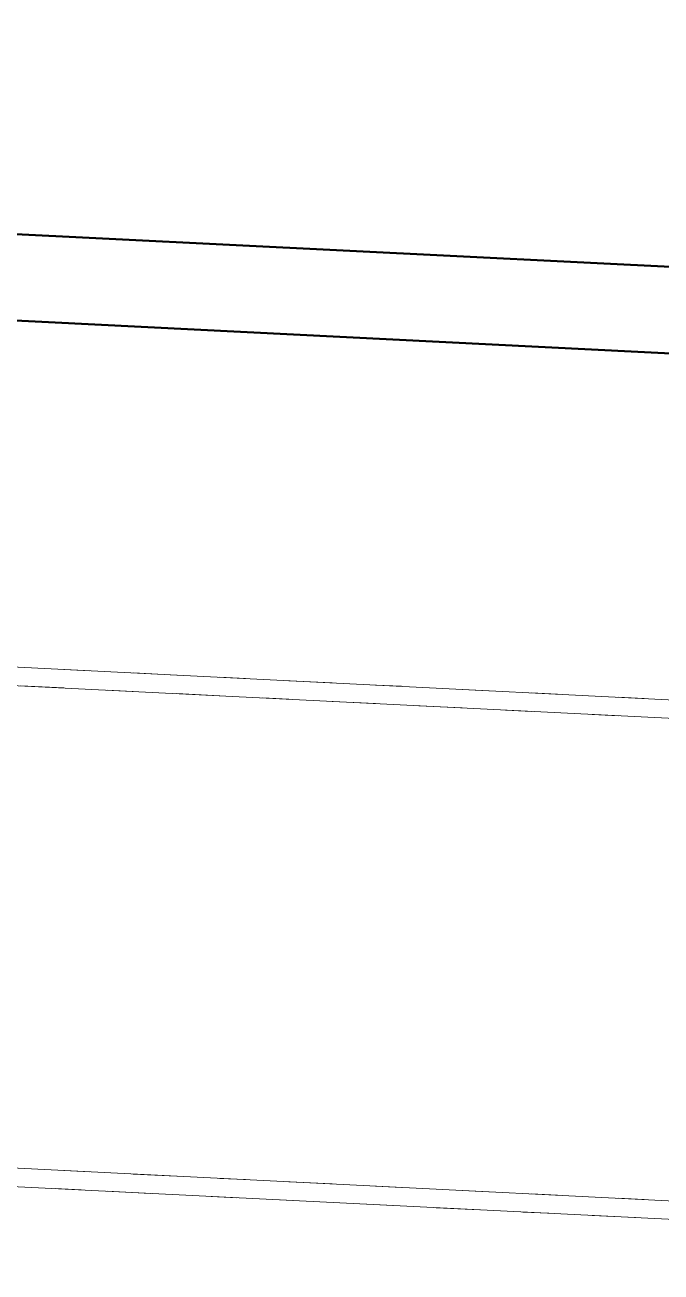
# Model space of a CAD drawing. Header units: metres. Extents: x 10 to 831, y 10 to 584.
# Drawn here: x 400.98 to 419.33, y 437 to 473 of the extents above; entities that cross this region are included whole.
import ezdxf

# ---------------------------------------------------------------- set-up
doc = ezdxf.new("R2010")
doc.units = ezdxf.units.M
doc.layers.add('CUT', color=7, linetype='Continuous', lineweight=50)
doc.layers.add('VIS', color=8, linetype='Continuous', lineweight=13)

msp = doc.modelspace()

# ---------------------------------------------------------------- linework, layer by layer
at = {"layer": 'CUT'}
for p, q in [((315, 471.252), (450, 464.503)), ((450, 462.003), (315, 468.752))]:
    msp.add_line(p, q, dxfattribs=at)
at = {"layer": 'VIS'}
for p, q in [((30, 473.002), (450, 452.002)), ((450, 451.467), (30, 472.467)), ((315, 471.252), (450, 464.503)), ((450, 462.003), (315, 468.752)), ((397.314, 467.137), (404.064, 466.799)), ((399.432, 467.031), (402.178, 466.894)), ((401.787, 466.913), (399.58, 467.024)), ((400.215, 466.992), (401.44, 466.93)), ((400.248, 466.99), (400.999, 466.952)), ((400.396, 466.982), (402.616, 466.872)), ((400.714, 466.967), (401.96, 466.904)), ((400.79, 466.963), (401.039, 466.951)), ((400.835, 466.961), (401.086, 466.948)), ((401.535, 466.926), (400.837, 466.961)), ((400.896, 466.957), (401.145, 466.945)), ((400.924, 466.957), (401.114, 466.947)), ((401.182, 466.943), (400.99, 466.953)), ((401.252, 466.94), (401.008, 466.952)), ((401.3, 466.938), (401.05, 466.95)), ((401.34, 466.935), (401.093, 466.948)), ((401.129, 466.946), (401.877, 466.909)), ((401.142, 466.946), (402.382, 466.884)), ((401.157, 466.945), (401.353, 466.935)), ((401.177, 466.943), (401.381, 466.934)), ((401.185, 466.943), (402.093, 466.898)), ((401.451, 466.93), (401.201, 466.942)), ((401.225, 466.941), (402.456, 466.88)), ((401.51, 466.927), (401.26, 466.94)), ((401.53, 466.926), (401.281, 466.938)), ((401.308, 466.937), (401.55, 466.925)), ((401.399, 466.933), (401.578, 466.923)), ((401.407, 466.932), (401.658, 466.92)), ((401.413, 466.932), (402.062, 466.899)), ((401.445, 466.93), (402.194, 466.893)), ((401.487, 466.928), (401.667, 466.919)), ((402.172, 466.894), (401.499, 466.928)), ((401.501, 466.928), (401.687, 466.918)), ((402.624, 466.872), (401.549, 466.925)), ((401.888, 466.908), (401.638, 466.92)), ((401.876, 466.909), (401.641, 466.92)), ((401.895, 466.908), (401.649, 466.92)), ((402.371, 466.884), (401.656, 466.92)), ((401.69, 466.918), (401.937, 466.906)), ((401.721, 466.917), (402.468, 466.879)), ((402.034, 466.901), (401.787, 466.913)), ((401.789, 466.913), (402.039, 466.9)), ((401.835, 466.911), (402.085, 466.898)), ((401.885, 466.908), (402.635, 466.871)), ((401.886, 466.908), (402.129, 466.896)), ((401.894, 466.908), (402.144, 466.895)), ((401.942, 466.906), (402.19, 466.893)), ((401.952, 466.905), (402.178, 466.894)), ((401.977, 466.904), (402.641, 466.87)), ((401.984, 466.904), (402.606, 466.872)), ((401.992, 466.903), (402.196, 466.893)), ((402.257, 466.889), (402.036, 466.9)), ((402.039, 466.9), (403.211, 466.842)), ((402.044, 466.9), (402.284, 466.889)), ((402.063, 466.899), (402.252, 466.89)), ((402.082, 466.899), (402.329, 466.886)), ((402.37, 466.884), (402.125, 466.896)), ((402.4, 466.882), (402.152, 466.895)), ((402.451, 466.88), (402.2, 466.893)), ((402.219, 466.892), (402.467, 466.879)), ((402.441, 466.88), (402.221, 466.892)), ((402.234, 466.891), (404.132, 466.796)), ((402.247, 466.89), (402.433, 466.881)), ((402.275, 466.889), (402.517, 466.876)), ((407.534, 466.626), (402.282, 466.889)), ((402.328, 466.886), (402.523, 466.876)), ((402.339, 466.885), (402.589, 466.873)), ((402.646, 466.87), (402.404, 466.882)), ((405.379, 466.733), (402.414, 466.882)), ((402.712, 466.867), (402.469, 466.879)), ((402.47, 466.879), (402.649, 466.87)), ((402.532, 466.876), (407.284, 466.639)), ((402.796, 466.863), (402.547, 466.875)), ((402.825, 466.861), (402.578, 466.873)), ((402.874, 466.859), (402.625, 466.872)), ((402.625, 466.872), (402.874, 466.859)), ((402.882, 466.859), (402.635, 466.87)), ((406.707, 466.667), (402.639, 466.87)), ((402.662, 466.87), (402.886, 466.858)), ((402.678, 466.868), (402.925, 466.856)), ((402.911, 466.857), (402.714, 466.867)), ((403.009, 466.852), (402.759, 466.865)), ((403.022, 466.851), (402.775, 466.864)), ((403.029, 466.851), (402.779, 466.864)), ((402.8, 466.863), (403.045, 466.85)), ((402.853, 466.86), (403.101, 466.847)), ((402.853, 466.86), (413.812, 466.312)), ((402.86, 466.859), (403.087, 466.848)), ((402.906, 466.857), (403.655, 466.819)), ((403.16, 466.845), (402.911, 466.857)), ((403.137, 466.846), (402.917, 466.856)), ((402.944, 466.856), (403.193, 466.843)), ((403.697, 466.817), (402.948, 466.855)), ((402.992, 466.853), (403.178, 466.844)), ((403.001, 466.852), (403.909, 466.807)), ((403.028, 466.851), (404.275, 466.789)), ((403.285, 466.839), (403.036, 466.851)), ((403.282, 466.839), (403.048, 466.85)), ((403.35, 466.835), (403.105, 466.847)), ((405.397, 466.732), (403.158, 466.845)), ((403.202, 466.842), (403.391, 466.833)), ((403.216, 466.841), (403.963, 466.805)), ((403.216, 466.841), (403.42, 466.832)), ((403.472, 466.829), (403.223, 466.841)), ((405.487, 466.728), (403.239, 466.841)), ((403.242, 466.841), (403.483, 466.828)), ((403.969, 466.804), (403.295, 466.838)), ((405.546, 466.725), (403.299, 466.837)), ((403.333, 466.836), (403.582, 466.824)), ((403.335, 466.836), (403.585, 466.824)), ((403.339, 466.836), (403.589, 466.823)), ((403.341, 466.836), (403.584, 466.824)), ((404.162, 466.794), (403.423, 466.832)), ((403.472, 466.829), (403.723, 466.817)), ((403.485, 466.828), (403.725, 466.816)), ((403.498, 466.827), (403.693, 466.818)), ((403.695, 466.817), (403.499, 466.827)), ((403.542, 466.825), (403.721, 466.817)), ((403.793, 466.813), (403.544, 466.825)), ((404.278, 466.788), (403.563, 466.825)), ((403.815, 466.812), (403.568, 466.824)), ((403.577, 466.824), (404.659, 466.769)), ((403.868, 466.809), (403.622, 466.822)), ((403.624, 466.822), (404.368, 466.784)), ((403.666, 466.819), (404.408, 466.782)), ((403.946, 466.805), (403.696, 466.817)), ((403.704, 466.817), (404.95, 466.755)), ((403.713, 466.817), (403.962, 466.805)), ((403.738, 466.816), (403.924, 466.807)), ((403.745, 466.815), (404.409, 466.782)), ((404.009, 466.802), (403.758, 466.815)), ((403.769, 466.814), (403.996, 466.803)), ((404.459, 466.779), (403.798, 466.812)), ((403.801, 466.812), (405.41, 466.732)), ((404.103, 466.798), (403.86, 466.81)), ((403.884, 466.808), (404.134, 466.796)), ((404.173, 466.794), (403.93, 466.806)), ((403.931, 466.806), (404.18, 466.793)), ((404.031, 466.801), (404.235, 466.791)), ((404.282, 466.788), (404.033, 466.801)), ((404.06, 466.799), (404.307, 466.787)), ((404.329, 466.786), (404.085, 466.798)), ((404.795, 466.763), (404.096, 466.798)), ((404.12, 466.797), (404.37, 466.784)), ((404.774, 466.764), (404.129, 466.796)), ((404.389, 466.783), (404.139, 466.796)), ((404.376, 466.784), (404.175, 466.793)), ((404.177, 466.793), (405.898, 466.707)), ((404.209, 466.792), (404.45, 466.78)), ((404.506, 466.777), (404.258, 466.789)), ((404.268, 466.789), (404.513, 466.777)), ((404.481, 466.779), (404.284, 466.788)), ((404.29, 466.788), (404.54, 466.776)), ((404.335, 466.786), (404.585, 466.774)), ((404.339, 466.785), (404.589, 466.773)), ((404.34, 466.785), (404.529, 466.776)), ((404.392, 466.783), (404.642, 466.771)), ((404.658, 466.769), (404.408, 466.782)), ((404.442, 466.78), (404.692, 466.768)), ((404.69, 466.768), (404.455, 466.779)), ((404.474, 466.779), (404.683, 466.769)), ((404.483, 466.779), (404.669, 466.769)), ((404.745, 466.765), (404.537, 466.776)), ((404.791, 466.763), (404.541, 466.776)), ((404.805, 466.762), (404.558, 466.774)), ((404.613, 466.772), (404.791, 466.763)), ((404.71, 466.767), (404.959, 466.755)), ((404.728, 466.766), (404.908, 466.757)), ((405.938, 466.706), (404.755, 466.764)), ((404.795, 466.763), (405.046, 466.75)), ((404.797, 466.763), (405.524, 466.726)), ((405.057, 466.75), (404.808, 466.762)), ((404.813, 466.762), (405.063, 466.75)), ((404.818, 466.762), (405.726, 466.716)), ((404.832, 466.761), (405.082, 466.749)), ((404.835, 466.76), (406.562, 466.675)), ((404.846, 466.76), (405.459, 466.73)), ((404.851, 466.76), (406.022, 466.702)), ((404.905, 466.757), (405.154, 466.745)), ((404.926, 466.756), (405.166, 466.744)), ((404.959, 466.755), (406.197, 466.692)), ((405.279, 466.738), (405.03, 466.751)), ((405.059, 466.75), (405.254, 466.74)), ((405.265, 466.739), (405.07, 466.749)), ((405.315, 466.737), (405.091, 466.748)), ((405.342, 466.736), (405.093, 466.748)), ((405.339, 466.736), (405.119, 466.746)), ((405.375, 466.734), (405.125, 466.746)), ((405.132, 466.746), (405.359, 466.735)), ((405.149, 466.745), (405.396, 466.732)), ((405.175, 466.744), (405.417, 466.731)), ((405.207, 466.742), (405.457, 466.73)), ((405.229, 466.741), (405.415, 466.731)), ((405.247, 466.74), (405.492, 466.728)), ((405.494, 466.728), (405.248, 466.74)), ((405.507, 466.727), (405.257, 466.74)), ((405.29, 466.738), (405.54, 466.726)), ((405.56, 466.724), (405.317, 466.737)), ((405.331, 466.736), (405.579, 466.723)), ((405.339, 466.736), (405.588, 466.723)), ((405.383, 466.733), (405.633, 466.721)), ((405.635, 466.721), (405.391, 466.733)), ((405.392, 466.733), (405.642, 466.721)), ((405.656, 466.72), (405.406, 466.732)), ((405.423, 466.731), (405.672, 466.719)), ((405.425, 466.731), (408.172, 466.594)), ((405.44, 466.731), (406.189, 466.693)), ((406.688, 466.668), (405.462, 466.73)), ((405.478, 466.729), (405.668, 466.719)), ((405.514, 466.727), (406.177, 466.693)), ((405.796, 466.712), (405.548, 466.725)), ((405.609, 466.722), (406.85, 466.66)), ((405.616, 466.721), (405.866, 466.709)), ((405.889, 466.708), (405.639, 466.721)), ((405.651, 466.72), (405.9, 466.707)), ((405.684, 466.719), (405.863, 466.71)), ((405.949, 466.705), (405.73, 466.716)), ((405.74, 466.716), (406.822, 466.662)), ((405.813, 466.712), (407.063, 466.649)), ((405.834, 466.711), (406.085, 466.698)), ((406.05, 466.7), (405.855, 466.71)), ((406.097, 466.697), (405.863, 466.71)), ((406.096, 466.697), (405.865, 466.709)), ((406.185, 466.693), (405.947, 466.705)), ((405.975, 466.704), (406.161, 466.695)), ((406.661, 466.669), (406, 466.702)), ((406.03, 466.701), (407.507, 466.627)), ((406.286, 466.688), (406.037, 466.701)), ((406.038, 466.701), (406.286, 466.688)), ((406.041, 466.701), (406.268, 466.689)), ((406.07, 466.699), (406.274, 466.689)), ((406.334, 466.686), (406.087, 466.698)), ((406.137, 466.696), (406.384, 466.683)), ((406.142, 466.696), (406.867, 466.659)), ((406.205, 466.692), (406.953, 466.655)), ((406.229, 466.691), (406.424, 466.682)), ((406.251, 466.69), (406.501, 466.678)), ((406.509, 466.677), (406.259, 466.69)), ((407.355, 466.635), (406.279, 466.688)), ((406.338, 466.685), (406.588, 466.673)), ((407.095, 466.648), (406.365, 466.684)), ((406.367, 466.684), (406.607, 466.672)), ((406.623, 466.671), (406.376, 466.683)), ((406.391, 466.683), (406.641, 466.67)), ((406.404, 466.683), (406.653, 466.67)), ((407.111, 466.647), (406.438, 466.68)), ((406.69, 466.668), (406.441, 466.68)), ((406.779, 466.663), (406.534, 466.676)), ((406.786, 466.663), (406.538, 466.676)), ((406.55, 466.675), (407.173, 466.644)), ((406.616, 466.671), (406.806, 466.662)), ((406.635, 466.671), (407.542, 466.625)), ((406.889, 466.658), (406.639, 466.67)), ((406.836, 466.661), (406.639, 466.67)), ((406.716, 466.667), (406.96, 466.654)), ((406.72, 466.667), (406.906, 466.657)), ((406.97, 466.654), (406.721, 466.667)), ((406.737, 466.666), (406.979, 466.654)), ((407.006, 466.652), (406.756, 466.664)), ((406.756, 466.664), (406.934, 466.656)), ((407.016, 466.651), (406.773, 466.664)), ((406.834, 466.661), (407.084, 466.649)), ((406.882, 466.659), (407.132, 466.646)), ((406.885, 466.658), (407.498, 466.628)), ((407.153, 466.645), (406.904, 466.658)), ((406.914, 466.657), (407.163, 466.644)), ((406.939, 466.656), (407.688, 466.618)), ((407.235, 466.641), (407.027, 466.651)), ((407.284, 466.639), (407.034, 466.651)), ((407.264, 466.639), (407.045, 466.65)), ((407.32, 466.636), (407.073, 466.649)), ((407.113, 466.647), (407.361, 466.635)), ((407.125, 466.646), (407.373, 466.634)), ((407.129, 466.646), (408.358, 466.584)), ((407.191, 466.643), (408.437, 466.581)), ((407.195, 466.643), (408.366, 466.584)), ((407.504, 466.628), (407.269, 466.639)), ((407.282, 466.639), (407.945, 466.605)), ((407.482, 466.629), (407.288, 466.638)), ((407.542, 466.625), (407.322, 466.636)), ((407.338, 466.635), (407.588, 466.623)), ((408.053, 466.6), (407.355, 466.635)), ((407.39, 466.633), (407.64, 466.62)), ((407.399, 466.632), (407.594, 466.623)), ((407.404, 466.632), (407.631, 466.621)), ((408.014, 466.602), (407.425, 466.631)), ((407.465, 466.629), (407.652, 466.62)), ((407.758, 466.615), (407.514, 466.627)), ((407.522, 466.627), (408.264, 466.589)), ((407.773, 466.614), (407.524, 466.627)), ((407.776, 466.614), (407.528, 466.626)), ((407.592, 466.623), (407.834, 466.611)), ((407.862, 466.61), (407.614, 466.622)), ((407.875, 466.608), (407.625, 466.621)), ((407.7, 466.618), (407.949, 466.605)), ((407.966, 466.604), (407.719, 466.616)), ((408.005, 466.602), (407.755, 466.615)), ((407.755, 466.615), (407.945, 466.606)), ((407.982, 466.603), (407.781, 466.614)), ((407.791, 466.613), (408.04, 466.601)), ((407.796, 466.613), (408.046, 466.6)), ((407.808, 466.612), (408.048, 466.6)), ((407.814, 466.612), (408.063, 466.6)), ((408.07, 466.599), (407.826, 466.611)), ((407.826, 466.611), (408.005, 466.602)), ((408.57, 466.574), (407.854, 466.61)), ((408.151, 466.595), (407.902, 466.608)), ((407.904, 466.608), (408.986, 466.553)), ((408.017, 466.601), (409.265, 466.539)), ((410.281, 466.488), (408.042, 466.601)), ((408.307, 466.587), (408.06, 466.6)), ((408.091, 466.598), (408.836, 466.561)), ((408.109, 466.597), (408.313, 466.587)), ((408.113, 466.597), (408.854, 466.56)), ((408.192, 466.593), (408.434, 466.581)), ((408.423, 466.582), (408.202, 466.592)), ((408.211, 466.592), (408.397, 466.582)), ((408.473, 466.579), (408.23, 466.591)), ((408.907, 466.557), (408.234, 466.591)), ((408.479, 466.579), (408.272, 466.589)), ((413.536, 466.326), (408.284, 466.588)), ((408.312, 466.587), (408.539, 466.575)), ((408.333, 466.586), (408.584, 466.574)), ((408.337, 466.586), (408.587, 466.573)), ((408.389, 466.583), (408.639, 466.571)), ((408.401, 466.582), (408.651, 466.57)), ((408.406, 466.582), (408.655, 466.57)), ((409.505, 466.527), (408.43, 466.581)), ((408.437, 466.581), (408.687, 466.568)), ((408.451, 466.58), (409.359, 466.534)), ((408.486, 466.578), (408.71, 466.567)), ((408.738, 466.566), (408.493, 466.578)), ((409.262, 466.54), (408.518, 466.577)), ((408.77, 466.564), (408.521, 466.577)), ((408.559, 466.574), (408.801, 466.562)), ((408.798, 466.562), (408.602, 466.572)), ((408.608, 466.572), (408.858, 466.56)), ((408.608, 466.572), (409.272, 466.539)), ((408.911, 466.557), (408.676, 466.568)), ((408.875, 466.559), (408.682, 466.568)), ((409.007, 466.552), (408.757, 466.565)), ((408.791, 466.563), (409.041, 466.55)), ((408.858, 466.56), (410.466, 466.479)), ((408.88, 466.558), (409.13, 466.546)), ((408.894, 466.558), (409.084, 466.548)), ((408.898, 466.558), (409.077, 466.548)), ((408.924, 466.557), (409.536, 466.526)), ((412.184, 466.394), (408.953, 466.555)), ((408.957, 466.554), (409.143, 466.546)), ((409.034, 466.551), (413.786, 466.313)), ((409.041, 466.55), (409.664, 466.519)), ((409.293, 466.538), (409.046, 466.55)), ((409.352, 466.535), (409.103, 466.548)), ((409.389, 466.533), (409.139, 466.546)), ((409.163, 466.544), (409.407, 466.532)), ((409.445, 466.531), (409.194, 466.543)), ((409.194, 466.543), (409.443, 466.531)), ((409.249, 466.54), (409.489, 466.528)), ((409.504, 466.527), (409.255, 466.54)), ((409.276, 466.538), (410.509, 466.477)), ((409.53, 466.526), (409.287, 466.538)), ((409.296, 466.538), (409.546, 466.525)), ((409.576, 466.524), (409.329, 466.536)), ((409.333, 466.536), (409.583, 466.524)), ((409.583, 466.524), (409.387, 466.533)), ((409.649, 466.52), (409.4, 466.533)), ((409.404, 466.533), (410.881, 466.459)), ((409.684, 466.519), (409.434, 466.531)), ((409.436, 466.531), (410.185, 466.493)), ((409.501, 466.527), (410.242, 466.49)), ((409.724, 466.517), (409.516, 466.527)), ((409.745, 466.515), (409.524, 466.527)), ((409.526, 466.526), (409.767, 466.514)), ((409.776, 466.514), (409.527, 466.526)), ((409.595, 466.523), (409.843, 466.51)), ((409.675, 466.519), (409.902, 466.507)), ((409.929, 466.506), (409.687, 466.518)), ((409.702, 466.518), (409.888, 466.508)), ((409.969, 466.504), (409.719, 466.517)), ((411.484, 466.428), (409.735, 466.515)), ((410.477, 466.479), (409.761, 466.514)), ((409.837, 466.51), (410.087, 466.498)), ((409.898, 466.507), (410.147, 466.495)), ((409.9, 466.507), (410.15, 466.495)), ((409.969, 466.504), (410.219, 466.491)), ((409.969, 466.504), (410.147, 466.495)), ((410.252, 466.49), (410.004, 466.502)), ((410.006, 466.502), (411.178, 466.443)), ((410.703, 466.467), (410.03, 466.501)), ((410.279, 466.488), (410.032, 466.501)), ((410.032, 466.501), (410.222, 466.491)), ((410.259, 466.49), (410.064, 466.5)), ((410.067, 466.499), (411.149, 466.445)), ((410.078, 466.499), (410.822, 466.462)), ((410.104, 466.498), (410.353, 466.485)), ((410.376, 466.483), (410.126, 466.496)), ((410.13, 466.496), (410.325, 466.486)), ((410.132, 466.496), (410.374, 466.484)), ((410.148, 466.495), (410.352, 466.485)), ((413.133, 466.346), (410.168, 466.494)), ((410.369, 466.484), (410.172, 466.494)), ((410.438, 466.481), (410.191, 466.493)), ((410.268, 466.489), (411.175, 466.443)), ((410.531, 466.476), (410.282, 466.488)), ((412.08, 466.399), (410.364, 466.485)), ((410.377, 466.483), (411.04, 466.451)), ((410.379, 466.483), (410.63, 466.471)), ((410.625, 466.471), (410.405, 466.482)), ((410.447, 466.48), (410.634, 466.471)), ((410.492, 466.478), (410.735, 466.466)), ((410.774, 466.464), (410.524, 466.476)), ((410.571, 466.474), (411.801, 466.413)), ((410.584, 466.473), (410.831, 466.461)), ((410.584, 466.473), (410.811, 466.462)), ((410.841, 466.461), (410.593, 466.473)), ((411.313, 466.437), (410.614, 466.472)), ((410.63, 466.471), (410.875, 466.459)), ((410.889, 466.458), (410.639, 466.471)), ((410.679, 466.469), (411.925, 466.406)), ((410.689, 466.468), (410.938, 466.456)), ((410.69, 466.468), (410.93, 466.456)), ((410.948, 466.455), (410.698, 466.467)), ((410.991, 466.453), (410.748, 466.465)), ((410.969, 466.454), (410.761, 466.465)), ((410.796, 466.462), (411.046, 466.45)), ((410.833, 466.461), (411.083, 466.448)), ((410.899, 466.457), (411.641, 466.421)), ((410.934, 466.456), (411.183, 466.443)), ((411.188, 466.443), (410.942, 466.456)), ((411.154, 466.445), (410.958, 466.454)), ((410.963, 466.454), (411.575, 466.423)), ((411.242, 466.44), (410.994, 466.453)), ((411.655, 466.419), (411.01, 466.452)), ((411.263, 466.439), (411.014, 466.452)), ((411.256, 466.439), (411.022, 466.452)), ((411.041, 466.451), (411.219, 466.442)), ((411.17, 466.444), (411.36, 466.434)), ((411.174, 466.444), (411.399, 466.433)), ((411.427, 466.431), (411.18, 466.443)), ((411.193, 466.443), (411.379, 466.433)), ((411.527, 466.426), (411.278, 466.439)), ((411.291, 466.438), (411.541, 466.425)), ((411.301, 466.438), (411.496, 466.428)), ((411.587, 466.423), (411.387, 466.433)), ((411.39, 466.433), (411.638, 466.421)), ((411.399, 466.433), (411.648, 466.42)), ((411.418, 466.432), (414.665, 466.269)), ((411.459, 466.43), (411.701, 466.418)), ((411.478, 466.428), (412.22, 466.391)), ((411.493, 466.428), (411.719, 466.417)), ((411.532, 466.426), (411.739, 466.416)), ((411.572, 466.424), (412.314, 466.387)), ((411.587, 466.423), (411.829, 466.411)), ((411.6, 466.423), (411.849, 466.41)), ((411.609, 466.422), (411.854, 466.41)), ((412.383, 466.384), (411.668, 466.419)), ((411.684, 466.418), (411.934, 466.406)), ((411.946, 466.405), (411.726, 466.416)), ((411.939, 466.405), (411.742, 466.416)), ((412.002, 466.403), (411.753, 466.415)), ((412.5, 466.378), (411.826, 466.411)), ((411.831, 466.411), (412.08, 466.399)), ((411.833, 466.411), (412.083, 466.399)), ((411.836, 466.411), (412.087, 466.398)), ((411.878, 466.409), (412.129, 466.396)), ((412.144, 466.395), (411.895, 466.408)), ((412.167, 466.394), (411.923, 466.406)), ((411.938, 466.405), (412.125, 466.397)), ((412.232, 466.391), (411.984, 466.404)), ((412.214, 466.392), (412.007, 466.402)), ((412.261, 466.389), (412.012, 466.402)), ((412.27, 466.389), (412.021, 466.401)), ((412.331, 466.386), (412.083, 466.399)), ((412.084, 466.399), (412.992, 466.353)), ((412.111, 466.397), (412.29, 466.388)), ((412.131, 466.396), (412.851, 466.36)), ((412.145, 466.395), (412.809, 466.362)), ((412.184, 466.394), (412.433, 466.381)), ((412.187, 466.393), (412.391, 466.383)), ((412.389, 466.383), (412.188, 466.393)), ((412.452, 466.38), (412.209, 466.392)), ((412.23, 466.391), (413.312, 466.337)), ((412.505, 466.378), (412.254, 466.39)), ((412.254, 466.39), (412.504, 466.378)), ((412.528, 466.376), (412.282, 466.389)), ((412.291, 466.388), (412.541, 466.375)), ((412.296, 466.387), (412.546, 466.375)), ((412.309, 466.387), (412.498, 466.378)), ((412.426, 466.381), (412.668, 466.369)), ((412.663, 466.37), (412.429, 466.381)), ((412.432, 466.381), (412.682, 466.369)), ((412.464, 466.38), (413.689, 466.318)), ((412.471, 466.379), (412.666, 466.369)), ((412.745, 466.365), (412.498, 466.378)), ((413.116, 466.346), (412.527, 466.376)), ((412.559, 466.375), (413.304, 466.337)), ((412.827, 466.361), (412.608, 466.372)), ((412.877, 466.358), (412.626, 466.371)), ((412.629, 466.371), (412.878, 466.358)), ((412.91, 466.357), (412.663, 466.37)), ((412.684, 466.369), (412.87, 466.359)), ((412.947, 466.355), (412.697, 466.368)), ((412.968, 466.354), (412.718, 466.366)), ((412.966, 466.354), (412.746, 466.365)), ((412.779, 466.364), (414.255, 466.29)), ((413.029, 466.351), (412.793, 466.363)), ((412.818, 466.361), (413.99, 466.303)), ((412.837, 466.361), (413.086, 466.348)), ((412.856, 466.36), (413.082, 466.349)), ((412.886, 466.358), (413.136, 466.346)), ((412.898, 466.357), (413.147, 466.345)), ((413.147, 466.345), (412.902, 466.357)), ((413.177, 466.344), (412.927, 466.356)), ((412.968, 466.354), (413.218, 466.341)), ((413.222, 466.341), (412.974, 466.354)), ((413.002, 466.352), (413.614, 466.322)), ((413.008, 466.352), (414.255, 466.29)), ((413.267, 466.339), (413.018, 466.351)), ((413.042, 466.351), (413.769, 466.314)), ((413.054, 466.35), (413.302, 466.337)), ((413.068, 466.349), (413.637, 466.321)), ((413.077, 466.349), (413.322, 466.337)), ((413.096, 466.347), (413.345, 466.336)), ((413.39, 466.333), (413.14, 466.346)), ((414.236, 466.29), (413.161, 466.344)), ((413.183, 466.344), (413.361, 466.335)), ((413.222, 466.341), (414.949, 466.255)), ((413.501, 466.327), (413.251, 466.34)), ((413.459, 466.33), (413.251, 466.34)), ((413.291, 466.338), (413.541, 466.326)), ((413.33, 466.336), (413.58, 466.324)), ((413.332, 466.336), (413.582, 466.324)), ((415.165, 466.245), (413.333, 466.336)), ((413.379, 466.334), (413.628, 466.321)), ((413.393, 466.333), (413.635, 466.321)), ((413.43, 466.331), (413.616, 466.322)), ((413.431, 466.331), (414.18, 466.293)), ((413.454, 466.33), (415.063, 466.25)), ((413.457, 466.33), (413.704, 466.317)), ((413.731, 466.316), (413.485, 466.329)), ((413.523, 466.327), (414.752, 466.265)), ((413.764, 466.315), (413.569, 466.324)), ((413.821, 466.312), (413.572, 466.324)), ((413.572, 466.324), (414.292, 466.288)), ((413.814, 466.312), (413.572, 466.324)), ((414.29, 466.288), (413.576, 466.324)), ((413.607, 466.322), (414.23, 466.291)), ((413.846, 466.31), (413.622, 466.322)), ((413.899, 466.308), (413.652, 466.32)), ((413.669, 466.319), (414.914, 466.257)), ((413.913, 466.307), (413.67, 466.319)), ((413.678, 466.318), (413.928, 466.306)), ((413.947, 466.305), (413.697, 466.317)), ((413.901, 466.308), (413.705, 466.317)), ((413.731, 466.316), (413.911, 466.307)), ((413.975, 466.304), (413.738, 466.316)), ((413.764, 466.315), (413.991, 466.303)), ((413.796, 466.312), (414.046, 466.3)), ((413.836, 466.31), (414.086, 466.298)), ((414.071, 466.299), (413.837, 466.31)), ((414.572, 466.274), (413.874, 466.309)), ((413.877, 466.308), (414.127, 466.296)), ((413.886, 466.308), (414.135, 466.296)), ((413.9, 466.308), (414.808, 466.262)), ((413.913, 466.307), (414.577, 466.274)), ((414.149, 466.295), (413.928, 466.306)), ((414.212, 466.292), (413.964, 466.304)), ((414.032, 466.301), (414.227, 466.291)), ((414.043, 466.3), (414.29, 466.288)), ((414.281, 466.288), (414.062, 466.299)), ((414.093, 466.298), (414.342, 466.285)), ((414.226, 466.291), (414.43, 466.281)), ((414.5, 466.277), (414.251, 466.29)), ((414.254, 466.29), (414.433, 466.281)), ((414.332, 466.286), (415.082, 466.249)), ((414.36, 466.284), (414.601, 466.273)), ((414.64, 466.27), (414.39, 466.283)), ((414.394, 466.283), (415.475, 466.229)), ((414.717, 466.267), (414.471, 466.279)), ((414.686, 466.268), (414.49, 466.278)), ((414.703, 466.268), (414.496, 466.277)), ((414.763, 466.264), (414.513, 466.277)), ((414.543, 466.276), (414.786, 466.263)), ((414.546, 466.275), (415.29, 466.238)), ((414.586, 466.273), (414.775, 466.264)), ((414.653, 466.27), (414.897, 466.257)), ((414.674, 466.269), (414.923, 466.256)), ((414.675, 466.269), (415.422, 466.231)), ((414.942, 466.255), (414.693, 466.268)), ((414.947, 466.255), (414.696, 466.268)), ((414.791, 466.263), (415.041, 466.25)), ((415.03, 466.251), (414.809, 466.262)), ((414.829, 466.261), (415.079, 466.249)), ((414.836, 466.26), (415.085, 466.248)), ((414.871, 466.259), (415.12, 466.246)), ((414.884, 466.259), (415.135, 466.246)), ((414.896, 466.257), (415.146, 466.245)), ((414.929, 466.256), (415.678, 466.219)), ((415.202, 466.242), (414.954, 466.255)), ((415.643, 466.221), (414.969, 466.254)), ((414.982, 466.254), (415.224, 466.242)), ((415.271, 466.239), (415.029, 466.251)), ((415.031, 466.251), (415.772, 466.214)), ((415.041, 466.25), (415.653, 466.22)), ((415.31, 466.237), (415.062, 466.25)), ((415.377, 466.234), (415.127, 466.246)), ((415.127, 466.246), (415.354, 466.235)), ((415.374, 466.234), (415.131, 466.246)), ((415.382, 466.234), (415.135, 466.246)), ((415.162, 466.245), (416.803, 466.163)), ((415.202, 466.242), (415.397, 466.233)), ((415.481, 466.229), (415.235, 466.241)), ((415.478, 466.229), (415.243, 466.24)), ((415.256, 466.24), (415.505, 466.227)), ((415.519, 466.226), (415.268, 466.239)), ((415.472, 466.229), (415.275, 466.238)), ((420.539, 465.976), (415.287, 466.238)), ((415.296, 466.237), (415.547, 466.225)), ((416.386, 466.183), (415.311, 466.237)), ((415.325, 466.236), (415.861, 466.209)), ((415.327, 466.236), (415.568, 466.224)), ((415.345, 466.236), (415.914, 466.207)), ((415.596, 466.222), (415.352, 466.235)), ((415.376, 466.234), (415.626, 466.221)), ((415.435, 466.231), (415.682, 466.219)), ((415.704, 466.217), (415.457, 466.229)), ((416.197, 466.192), (415.482, 466.229)), ((415.493, 466.228), (415.733, 466.216)), ((415.751, 466.215), (415.502, 466.228)), ((415.76, 466.215), (415.511, 466.227)), ((415.524, 466.226), (415.769, 466.214)), ((415.537, 466.226), (420.789, 465.963)), ((415.589, 466.223), (415.838, 466.211)), ((415.63, 466.221), (415.874, 466.209)), ((415.89, 466.208), (415.64, 466.221)), ((415.682, 466.219), (416.345, 466.185)), ((415.911, 466.207), (415.69, 466.218)), ((415.946, 466.205), (415.697, 466.217)), ((416.466, 466.179), (415.716, 466.216)), ((415.717, 466.216), (416.625, 466.171)), ((417.481, 466.129), (415.731, 466.216)), ((415.736, 466.216), (415.984, 466.203)), ((416, 466.202), (415.75, 466.215)), ((416.981, 466.154), (415.756, 466.215)), ((416.006, 466.202), (415.757, 466.215)), ((415.791, 466.213), (416.042, 466.201)), ((415.995, 466.203), (415.794, 466.213)), ((415.832, 466.211), (416.082, 466.198)), ((415.836, 466.211), (416.085, 466.198)), ((415.884, 466.208), (416.133, 466.196)), ((415.966, 466.204), (416.716, 466.167)), ((416.035, 466.201), (416.263, 466.189)), ((416.257, 466.189), (416.06, 466.2)), ((416.099, 466.197), (416.306, 466.187)), ((416.348, 466.185), (416.105, 466.197)), ((416.371, 466.184), (416.124, 466.197)), ((416.153, 466.195), (417.629, 466.121)), ((416.168, 466.194), (416.418, 466.181)), ((416.169, 466.194), (416.917, 466.156)), ((416.5, 466.178), (416.252, 466.19)), ((416.265, 466.189), (416.469, 466.179)), ((416.293, 466.188), (416.535, 466.175)), ((416.576, 466.173), (416.331, 466.186)), ((416.343, 466.186), (417.086, 466.148)), ((416.362, 466.185), (416.612, 466.172)), ((416.373, 466.184), (416.567, 466.174)), ((416.566, 466.174), (416.374, 466.184)), ((416.394, 466.183), (416.644, 466.171)), ((416.397, 466.183), (416.932, 466.156)), ((416.67, 466.169), (416.42, 466.181)), ((416.427, 466.181), (416.677, 466.168)), ((416.437, 466.181), (417.164, 466.144)), ((416.69, 466.168), (416.443, 466.181)), ((416.474, 466.179), (417.704, 466.118)), ((416.706, 466.167), (416.475, 466.179)), ((416.483, 466.178), (417.053, 466.15)), ((416.728, 466.166), (416.485, 466.178)), ((416.749, 466.165), (416.5, 466.178)), ((416.757, 466.164), (416.509, 466.177)), ((416.513, 466.177), (416.76, 466.164)), ((416.531, 466.176), (417.772, 466.114)), ((416.558, 466.174), (417.639, 466.12)), ((416.796, 466.163), (416.596, 466.173)), ((416.608, 466.172), (416.852, 466.16)), ((416.885, 466.158), (416.65, 466.17)), ((416.946, 466.155), (416.696, 466.168)), ((417.002, 466.153), (416.752, 466.165)), ((417.438, 466.13), (416.765, 466.164)), ((416.791, 466.163), (417.041, 466.15)), ((416.796, 466.163), (417.046, 466.15)), ((416.831, 466.161), (417.082, 466.149)), ((416.835, 466.161), (417.085, 466.148)), ((417.042, 466.15), (416.845, 466.16)), ((416.875, 466.159), (417.125, 466.147)), ((416.883, 466.159), (417.133, 466.146)), ((417.135, 466.146), (416.886, 466.158)), ((416.934, 466.156), (417.175, 466.144)), ((416.972, 466.154), (417.152, 466.145)), ((416.993, 466.153), (417.237, 466.141)), ((416.999, 466.153), (417.223, 466.141)), ((417.009, 466.152), (417.671, 466.119)), ((419.975, 466.004), (417.01, 466.152)), ((417.232, 466.141), (417.012, 466.152)), ((417.08, 466.149), (417.692, 466.118)), ((417.084, 466.149), (417.334, 466.136)), ((418.297, 466.087), (417.133, 466.146)), ((417.156, 466.144), (418.402, 466.082)), ((417.499, 466.127), (417.248, 466.14)), ((417.26, 466.139), (417.502, 466.127)), ((417.412, 466.132), (420.659, 465.97)), ((417.413, 466.132), (417.661, 466.12)), ((417.426, 466.131), (418.175, 466.093)), ((417.678, 466.119), (417.43, 466.131)), ((417.467, 466.129), (418.003, 466.102)), ((417.501, 466.127), (417.748, 466.115)), ((417.534, 466.126), (418.442, 466.08)), ((417.809, 466.112), (417.566, 466.124)), ((417.79, 466.113), (417.57, 466.124)), ((417.586, 466.123), (417.83, 466.111)), ((417.854, 466.11), (417.607, 466.122)), ((417.621, 466.121), (418.191, 466.093)), ((417.877, 466.108), (417.627, 466.121)), ((418.219, 466.091), (417.631, 466.121)), ((417.662, 466.12), (419.388, 466.033)), ((417.663, 466.12), (417.912, 466.107)), ((417.664, 466.12), (418.411, 466.082)), ((421.817, 465.911), (417.749, 466.115)), ((420.049, 466), (417.81, 466.112)), ((417.835, 466.111), (418.084, 466.099)), ((417.854, 466.11), (418.103, 466.097)), ((418.105, 466.097), (417.867, 466.109)), ((418.536, 466.076), (417.891, 466.108)), ((417.893, 466.108), (418.642, 466.071)), ((418.113, 466.097), (417.893, 466.108)), ((417.933, 466.106), (418.128, 466.096)), ((417.971, 466.104), (418.216, 466.091)), ((417.975, 466.104), (419.146, 466.045)), ((417.998, 466.102), (419.246, 466.04)), ((418.253, 466.09), (418.004, 466.102)), ((418.051, 466.1), (419.66, 466.019)), ((418.292, 466.088), (418.058, 466.1)), ((418.39, 466.083), (418.14, 466.096)), ((418.434, 466.081), (418.188, 466.093)), ((418.213, 466.092), (418.461, 466.08)), ((418.498, 466.077), (418.248, 466.09)), ((418.5, 466.077), (418.25, 466.09)), ((418.257, 466.089), (418.507, 466.077)), ((418.292, 466.088), (418.542, 466.076)), ((418.297, 466.087), (418.547, 466.075)), ((418.303, 466.087), (418.507, 466.077)), ((418.307, 466.087), (418.534, 466.076)), ((418.331, 466.086), (418.581, 466.073)), ((418.374, 466.084), (419.123, 466.046)), ((418.375, 466.084), (418.615, 466.072)), ((418.377, 466.084), (418.619, 466.072)), ((418.667, 466.069), (418.42, 466.082)), ((418.489, 466.078), (419.231, 466.041)), ((418.539, 466.076), (419.074, 466.049)), ((418.558, 466.075), (418.776, 466.063)), ((419.235, 466.041), (418.561, 466.075)), ((418.564, 466.075), (418.808, 466.062)), ((418.58, 466.073), (418.83, 466.061)), ((418.589, 466.073), (418.796, 466.062)), ((418.843, 466.06), (418.595, 466.072)), ((418.71, 466.067), (418.952, 466.055)), ((418.721, 466.067), (419.803, 466.012)), ((418.76, 466.065), (419.329, 466.036)), ((418.776, 466.063), (419.44, 466.031)), ((419.005, 466.053), (418.808, 466.062)), ((419.156, 466.045), (418.909, 466.057)), ((418.924, 466.057), (419.174, 466.044)), ((419.25, 466.04), (419.001, 466.053)), ((419.013, 466.052), (419.758, 466.014)), ((419.271, 466.039), (419.027, 466.051)), ((419.283, 466.038), (419.034, 466.051)), ((419.103, 466.048), (419.298, 466.038)), ((419.12, 466.046), (419.731, 466.016)), ((419.159, 466.045), (419.906, 466.007)), ((419.435, 466.031), (419.214, 466.042)), ((419.465, 466.029), (419.215, 466.042)), ((419.216, 466.041), (419.443, 466.031)), ((419.292, 466.038), (419.542, 466.025)), ((399.26, 464.539), (403.982, 464.303)), ((401.102, 464.447), (399.93, 464.506)), ((400.043, 464.5), (401.119, 464.447)), ((405.534, 464.226), (400.281, 464.488)), ((400.362, 464.485), (403.783, 464.313)), ((400.464, 464.48), (401.179, 464.443)), ((400.495, 464.478), (401.156, 464.445)), ((401.518, 464.426), (400.516, 464.476)), ((401.973, 464.404), (400.723, 464.466)), ((400.806, 464.462), (403.502, 464.327)), ((401.142, 464.446), (400.893, 464.458)), ((400.947, 464.455), (401.144, 464.446)), ((400.966, 464.454), (401.686, 464.418)), ((400.974, 464.454), (402.223, 464.392)), ((401.225, 464.441), (400.98, 464.453)), ((401.031, 464.451), (405.783, 464.214)), ((401.045, 464.45), (401.292, 464.438)), ((401.081, 464.448), (401.257, 464.439)), ((401.281, 464.439), (401.103, 464.447)), ((401.141, 464.446), (401.368, 464.434)), ((401.142, 464.446), (401.381, 464.433)), ((401.395, 464.433), (401.175, 464.443)), ((401.429, 464.431), (401.18, 464.443)), ((401.905, 464.407), (401.221, 464.442)), ((401.239, 464.44), (401.489, 464.428)), ((401.274, 464.439), (401.948, 464.405)), ((401.3, 464.438), (401.549, 464.425)), ((401.977, 464.404), (401.314, 464.437)), ((401.327, 464.436), (403.972, 464.304)), ((401.374, 464.434), (401.624, 464.422)), ((401.379, 464.433), (401.63, 464.421)), ((401.447, 464.43), (401.696, 464.418)), ((401.483, 464.428), (401.713, 464.417)), ((401.697, 464.418), (401.484, 464.428)), ((401.512, 464.427), (401.762, 464.414)), ((401.828, 464.411), (401.578, 464.423)), ((402.656, 464.37), (401.601, 464.423)), ((401.817, 464.412), (401.626, 464.421)), ((402.712, 464.367), (401.63, 464.421)), ((401.663, 464.419), (401.913, 464.407)), ((401.684, 464.418), (401.894, 464.408)), ((401.733, 464.416), (401.929, 464.406)), ((401.738, 464.416), (401.982, 464.404)), ((402.312, 464.387), (401.762, 464.414)), ((401.816, 464.412), (402.036, 464.4)), ((401.895, 464.408), (402.142, 464.395)), ((402.219, 464.392), (401.97, 464.404)), ((401.998, 464.403), (403.247, 464.34)), ((402.034, 464.401), (402.281, 464.389)), ((402.275, 464.389), (402.034, 464.401)), ((403.496, 464.327), (402.154, 464.395)), ((402.297, 464.387), (402.547, 464.375)), ((402.371, 464.384), (403.087, 464.348)), ((402.374, 464.384), (402.625, 464.371)), ((402.379, 464.384), (402.63, 464.371)), ((402.447, 464.38), (402.696, 464.368)), ((402.512, 464.377), (402.761, 464.365)), ((402.517, 464.377), (402.714, 464.367)), ((402.559, 464.375), (403.308, 464.337)), ((402.808, 464.362), (402.603, 464.373)), ((402.624, 464.371), (403.699, 464.317)), ((402.697, 464.368), (403.357, 464.334)), ((402.736, 464.365), (402.986, 464.353)), ((403.445, 464.33), (402.742, 464.365)), ((402.834, 464.361), (403.009, 464.352)), ((402.871, 464.359), (403.121, 464.346)), ((402.882, 464.358), (403.129, 464.346)), ((402.885, 464.358), (403.125, 464.346)), ((403.152, 464.345), (402.933, 464.356)), ((402.955, 464.355), (403.183, 464.344)), ((403.242, 464.341), (403, 464.352)), ((403.064, 464.35), (403.278, 464.338)), ((403.07, 464.349), (403.744, 464.316)), ((403.327, 464.336), (403.077, 464.349)), ((403.745, 464.315), (403.082, 464.349)), ((403.335, 464.336), (403.085, 464.348)), ((403.16, 464.344), (403.41, 464.332)), ((403.2, 464.342), (403.443, 464.331)), ((403.303, 464.337), (403.499, 464.327)), ((403.35, 464.335), (405.454, 464.23)), ((403.369, 464.334), (404.002, 464.303)), ((403.624, 464.322), (403.375, 464.333)), ((403.38, 464.333), (403.63, 464.321)), ((403.656, 464.32), (403.408, 464.332)), ((403.624, 464.322), (403.42, 464.332)), ((403.446, 464.33), (404.196, 464.293)), ((403.457, 464.33), (403.678, 464.318)), ((403.714, 464.317), (403.465, 464.329)), ((403.511, 464.327), (404.26, 464.29)), ((403.517, 464.327), (403.764, 464.315)), ((404.512, 464.277), (403.595, 464.322)), ((404.971, 464.254), (403.723, 464.317)), ((404.325, 464.286), (403.723, 464.317)), ((403.789, 464.313), (404.02, 464.302)), ((403.793, 464.313), (404.042, 464.3)), ((404.03, 464.301), (403.811, 464.312)), ((403.868, 464.309), (404.115, 464.297)), ((404.669, 464.269), (403.931, 464.306)), ((404.209, 464.292), (403.967, 464.304)), ((403.972, 464.304), (405.221, 464.242)), ((404.018, 464.302), (404.238, 464.29)), ((404.088, 464.298), (404.284, 464.288)), ((405.329, 464.236), (404.096, 464.298)), ((404.159, 464.294), (404.408, 464.282)), ((404.162, 464.294), (404.408, 464.282)), ((404.875, 464.259), (404.226, 464.291)), ((404.278, 464.288), (404.994, 464.253)), ((404.49, 464.278), (404.3, 464.288)), ((404.325, 464.286), (404.565, 464.274)), ((404.344, 464.285), (404.566, 464.274)), ((404.38, 464.284), (404.63, 464.271)), ((404.643, 464.27), (404.415, 464.282)), ((404.674, 464.269), (404.462, 464.279)), ((404.488, 464.278), (406.737, 464.166)), ((404.497, 464.277), (405.246, 464.24)), ((404.506, 464.277), (404.753, 464.265)), ((404.519, 464.276), (404.755, 464.264)), ((404.834, 464.261), (404.585, 464.274)), ((404.587, 464.273), (404.762, 464.264)), ((404.846, 464.26), (404.642, 464.27)), ((404.661, 464.269), (404.904, 464.257)), ((404.909, 464.257), (404.69, 464.268)), ((404.731, 464.266), (404.981, 464.254)), ((404.745, 464.265), (404.952, 464.255)), ((404.774, 464.264), (405.849, 464.21)), ((404.791, 464.263), (405.039, 464.25)), ((405.072, 464.249), (404.851, 464.26)), ((404.854, 464.26), (405.101, 464.248)), ((404.866, 464.259), (405.091, 464.248)), ((404.873, 464.259), (406.247, 464.19)), ((404.875, 464.259), (405.125, 464.246)), ((404.899, 464.257), (405.119, 464.246)), ((405.175, 464.243), (404.933, 464.256)), ((404.945, 464.255), (405.196, 464.242)), ((406.03, 464.201), (404.976, 464.254)), ((405.01, 464.252), (405.26, 464.24)), ((406.181, 464.194), (405.223, 464.242)), ((405.224, 464.242), (405.45, 464.23)), ((405.609, 464.222), (405.361, 464.235)), ((405.38, 464.234), (405.63, 464.221)), ((405.662, 464.22), (405.459, 464.229)), ((405.476, 464.229), (405.687, 464.218)), ((405.494, 464.228), (406.236, 464.19)), ((405.546, 464.225), (412.789, 463.863)), ((406.257, 464.189), (405.554, 464.225)), ((405.798, 464.212), (405.574, 464.224)), ((405.834, 464.211), (405.584, 464.224)), ((405.635, 464.221), (406.365, 464.184)), ((405.656, 464.22), (405.905, 464.207)), ((405.765, 464.215), (406.004, 464.202)), ((405.787, 464.213), (406.037, 464.201)), ((406.345, 464.185), (405.795, 464.212)), ((406.018, 464.202), (405.827, 464.211)), ((405.841, 464.211), (406.087, 464.198)), ((405.875, 464.209), (406.125, 464.196)), ((406.142, 464.195), (405.9, 464.207)), ((405.945, 464.205), (406.195, 464.192)), ((406.01, 464.202), (406.259, 464.189)), ((406.057, 464.2), (406.27, 464.189)), ((406.185, 464.193), (406.9, 464.158)), ((406.198, 464.192), (408.404, 464.082)), ((406.214, 464.192), (406.887, 464.158)), ((406.221, 464.192), (406.441, 464.181)), ((406.228, 464.191), (406.477, 464.178)), ((406.339, 464.186), (406.514, 464.177)), ((406.38, 464.183), (406.63, 464.171)), ((406.606, 464.172), (406.389, 464.183)), ((406.594, 464.173), (406.416, 464.181)), ((406.703, 464.168), (406.454, 464.18)), ((406.751, 464.165), (406.501, 464.178)), ((407.533, 464.126), (406.531, 464.176)), ((406.618, 464.172), (408.856, 464.059)), ((406.841, 464.161), (406.619, 464.172)), ((406.655, 464.17), (406.904, 464.158)), ((406.885, 464.158), (406.681, 464.168)), ((406.827, 464.161), (407.073, 464.149)), ((406.836, 464.161), (407.032, 464.151)), ((407.109, 464.147), (406.867, 464.159)), ((407.129, 464.146), (406.882, 464.159)), ((407.146, 464.145), (406.897, 464.158)), ((406.925, 464.156), (408, 464.102)), ((406.945, 464.155), (407.195, 464.143)), ((406.977, 464.154), (407.225, 464.141)), ((406.995, 464.153), (407.744, 464.115)), ((407.054, 464.15), (408.303, 464.087)), ((407.327, 464.136), (407.076, 464.149)), ((407.095, 464.148), (407.339, 464.135)), ((407.101, 464.148), (407.322, 464.136)), ((407.301, 464.137), (407.125, 464.147)), ((407.837, 464.111), (407.153, 464.145)), ((407.162, 464.144), (407.794, 464.113)), ((407.922, 464.106), (407.173, 464.144)), ((407.97, 464.104), (407.221, 464.141)), ((407.284, 464.139), (407.533, 464.126)), ((407.545, 464.125), (407.354, 464.135)), ((407.375, 464.134), (407.625, 464.121)), ((407.38, 464.134), (407.631, 464.121)), ((407.651, 464.12), (407.439, 464.13)), ((407.47, 464.129), (408.22, 464.091)), ((407.492, 464.128), (407.719, 464.116)), ((407.701, 464.118), (407.498, 464.127)), ((407.508, 464.127), (407.758, 464.115)), ((407.534, 464.126), (412.786, 463.863)), ((407.621, 464.121), (407.817, 464.111)), ((408.545, 464.075), (407.629, 464.121)), ((407.66, 464.12), (411.537, 463.925)), ((407.684, 464.119), (407.924, 464.106)), ((407.725, 464.116), (408.473, 464.079)), ((412.536, 463.875), (407.784, 464.114)), ((408.01, 464.102), (407.833, 464.111)), ((408.075, 464.099), (407.834, 464.111)), ((408.091, 464.098), (407.843, 464.111)), ((409.25, 464.04), (407.908, 464.107)), ((407.941, 464.106), (408.171, 464.094)), ((407.944, 464.106), (408.195, 464.093)), ((407.966, 464.104), (408.708, 464.067)), ((408.01, 464.102), (408.683, 464.068)), ((408.333, 464.086), (408.084, 464.099)), ((408.151, 464.095), (408.401, 464.082)), ((408.281, 464.088), (408.53, 464.076)), ((408.307, 464.087), (408.553, 464.075)), ((408.336, 464.086), (408.558, 464.075)), ((409.404, 464.032), (408.35, 464.085)), ((408.601, 464.072), (408.366, 464.084)), ((408.608, 464.072), (408.387, 464.083)), ((408.406, 464.082), (408.602, 464.072)), ((408.423, 464.082), (408.643, 464.071)), ((408.698, 464.067), (408.454, 464.08)), ((408.507, 464.077), (408.757, 464.065)), ((409.276, 464.038), (408.535, 464.076)), ((408.769, 464.064), (408.553, 464.075)), ((408.556, 464.075), (408.8, 464.062)), ((408.57, 464.074), (409.285, 464.038)), ((408.924, 464.057), (408.72, 464.067)), ((408.875, 464.058), (409.126, 464.046)), ((408.945, 464.055), (409.694, 464.018)), ((408.956, 464.054), (409.206, 464.042)), ((409.326, 464.036), (409.077, 464.048)), ((409.124, 464.046), (409.364, 464.034)), ((409.15, 464.045), (409.898, 464.007)), ((411.313, 463.937), (409.164, 464.045)), ((409.191, 464.043), (409.387, 464.033)), ((409.224, 464.041), (409.445, 464.03)), ((409.27, 464.039), (409.48, 464.029)), ((409.293, 464.038), (409.539, 464.026)), ((409.304, 464.038), (409.524, 464.026)), ((409.381, 464.034), (410.131, 463.996)), ((409.672, 464.019), (409.428, 464.031)), ((409.45, 464.03), (409.696, 464.018)), ((409.494, 464.028), (410.243, 463.99)), ((409.505, 464.027), (410.58, 463.974)), ((409.74, 464.015), (409.536, 464.026)), ((409.834, 464.011), (409.583, 464.024)), ((410.377, 463.984), (409.714, 464.017)), ((409.72, 464.017), (409.969, 464.004)), ((410.34, 463.986), (409.738, 464.015)), ((409.76, 464.014), (409.987, 464.003)), ((409.805, 464.012), (410.479, 463.978)), ((410.378, 463.984), (409.828, 464.011)), ((410.078, 463.998), (409.829, 464.011)), ((410.571, 463.974), (409.834, 464.011)), ((409.876, 464.009), (410.126, 463.996)), ((409.976, 464.004), (410.172, 463.994)), ((410.006, 464.002), (410.256, 463.99)), ((410.017, 464.001), (410.261, 463.99)), ((410.219, 463.992), (410.028, 464.001)), ((410.067, 463.999), (410.313, 463.987)), ((410.111, 463.997), (410.332, 463.986)), ((410.184, 463.993), (410.846, 463.96)), ((411.468, 463.929), (410.219, 463.992)), ((410.248, 463.99), (410.478, 463.978)), ((410.279, 463.989), (410.526, 463.976)), ((410.575, 463.974), (410.347, 463.985)), ((410.36, 463.985), (412.462, 463.88)), ((410.635, 463.971), (410.386, 463.983)), ((417.466, 463.629), (410.403, 463.983)), ((410.628, 463.971), (410.416, 463.981)), ((410.438, 463.981), (411.18, 463.944)), ((410.444, 463.981), (410.694, 463.968)), ((410.469, 463.979), (411.719, 463.917)), ((410.477, 463.978), (411.191, 463.943)), ((410.564, 463.975), (410.803, 463.962)), ((410.833, 463.961), (410.583, 463.974)), ((410.647, 463.97), (410.897, 463.957)), ((411.413, 463.932), (410.709, 463.967)), ((410.933, 463.956), (410.716, 463.966)), ((410.963, 463.954), (410.759, 463.965)), ((410.761, 463.965), (411.35, 463.935)), ((410.774, 463.964), (411.024, 463.952)), ((410.881, 463.958), (411.132, 463.946)), ((410.956, 463.954), (411.588, 463.923)), ((410.984, 463.953), (412.733, 463.866)), ((411.005, 463.952), (411.256, 463.939)), ((411.017, 463.952), (411.247, 463.94)), ((411.022, 463.952), (411.272, 463.939)), ((411.326, 463.936), (411.076, 463.948)), ((411.19, 463.943), (415.416, 463.731)), ((411.216, 463.942), (411.466, 463.929)), ((411.265, 463.939), (411.512, 463.927)), ((412.319, 463.887), (411.36, 463.935)), ((411.373, 463.934), (411.623, 463.922)), ((411.376, 463.933), (411.627, 463.921)), ((411.444, 463.931), (411.693, 463.918)), ((411.478, 463.928), (411.722, 463.917)), ((412.145, 463.895), (411.482, 463.928)), ((411.502, 463.928), (414.147, 463.795)), ((411.506, 463.927), (411.726, 463.916)), ((411.746, 463.915), (411.556, 463.924)), ((411.779, 463.913), (411.575, 463.923)), ((411.587, 463.923), (411.788, 463.913)), ((411.589, 463.923), (413.795, 463.812)), ((411.601, 463.923), (412.275, 463.889)), ((411.645, 463.92), (412.394, 463.883)), ((411.655, 463.919), (412.73, 463.866)), ((412.578, 463.874), (411.661, 463.919)), ((412.779, 463.863), (411.725, 463.917)), ((411.771, 463.914), (412.021, 463.901)), ((412.559, 463.875), (411.815, 463.912)), ((411.881, 463.909), (413.131, 463.846)), ((411.922, 463.906), (412.168, 463.894)), ((411.939, 463.905), (412.135, 463.896)), ((411.991, 463.903), (412.741, 463.865)), ((412.003, 463.903), (412.243, 463.89)), ((412.005, 463.903), (412.254, 463.89)), ((412.029, 463.901), (412.255, 463.889)), ((412.048, 463.9), (412.798, 463.863)), ((412.092, 463.898), (412.323, 463.887)), ((412.252, 463.89), (412.498, 463.877)), ((412.376, 463.883), (412.626, 463.871)), ((412.383, 463.883), (413.098, 463.848)), ((412.387, 463.883), (413.047, 463.85)), ((412.443, 463.88), (412.694, 463.868)), ((412.452, 463.88), (413.183, 463.843)), ((413.715, 463.817), (412.482, 463.879)), ((412.754, 463.865), (412.504, 463.877)), ((412.713, 463.867), (413.461, 463.829)), ((412.724, 463.866), (412.92, 463.856)), ((413.523, 463.827), (412.785, 463.863)), ((413.002, 463.852), (412.798, 463.863)), ((413.096, 463.848), (412.88, 463.858)), ((412.91, 463.857), (413.157, 463.844)), ((413.548, 463.825), (412.946, 463.855)), ((412.947, 463.855), (413.197, 463.843)), ((413.029, 463.851), (413.265, 463.839)), ((413.063, 463.849), (413.274, 463.839)), ((413.332, 463.836), (413.082, 463.849)), ((413.274, 463.839), (413.083, 463.849)), ((413.769, 463.814), (413.085, 463.849)), ((413.142, 463.846), (413.392, 463.833)), ((413.322, 463.837), (413.145, 463.845)), ((413.393, 463.833), (413.151, 463.845)), ((413.416, 463.832), (413.166, 463.844)), ((413.238, 463.841), (413.485, 463.829)), ((413.913, 463.807), (413.25, 463.84)), ((413.267, 463.839), (413.516, 463.827)), ((413.398, 463.832), (413.622, 463.822)), ((413.442, 463.831), (414.163, 463.795)), ((413.443, 463.831), (413.693, 463.818)), ((413.467, 463.829), (414.717, 463.767)), ((413.503, 463.827), (413.753, 463.815)), ((413.509, 463.827), (413.705, 463.817)), ((413.756, 463.815), (413.521, 463.827)), ((413.538, 463.826), (413.788, 463.813)), ((413.818, 463.812), (413.614, 463.822)), ((413.7, 463.817), (413.875, 463.809)), ((413.708, 463.817), (413.928, 463.806)), ((414.467, 463.779), (413.717, 463.817)), ((418.538, 463.576), (413.786, 463.813)), ((413.844, 463.81), (414.07, 463.799)), ((414.031, 463.801), (413.854, 463.81)), ((414.411, 463.782), (413.861, 463.809)), ((414.125, 463.796), (413.875, 463.809)), ((413.877, 463.809), (414.127, 463.796)), ((413.881, 463.809), (414.132, 463.796)), ((413.913, 463.807), (414.157, 463.795)), ((414.036, 463.801), (418.788, 463.563)), ((415.004, 463.752), (414.045, 463.8)), ((414.311, 463.787), (414.087, 463.798)), ((414.103, 463.798), (414.325, 463.787)), ((414.36, 463.784), (414.118, 463.796)), ((414.419, 463.782), (414.228, 463.791)), ((414.236, 463.791), (414.881, 463.759)), ((414.264, 463.789), (414.513, 463.777)), ((414.29, 463.788), (415.006, 463.752)), ((414.294, 463.788), (414.49, 463.778)), ((414.546, 463.775), (414.297, 463.788)), ((414.393, 463.783), (414.64, 463.77)), ((414.399, 463.783), (414.63, 463.771)), ((414.454, 463.78), (414.704, 463.768)), ((414.49, 463.778), (414.74, 463.765)), ((414.503, 463.778), (414.752, 463.765)), ((414.589, 463.773), (414.809, 463.762)), ((414.64, 463.77), (414.889, 463.758)), ((414.708, 463.767), (414.958, 463.755)), ((414.717, 463.767), (414.965, 463.755)), ((414.745, 463.765), (415.418, 463.731)), ((414.749, 463.765), (415.381, 463.734)), ((415.041, 463.75), (414.837, 463.76)), ((414.877, 463.759), (415.127, 463.746)), ((414.882, 463.759), (415.132, 463.746)), ((415.173, 463.744), (414.924, 463.756)), ((414.942, 463.755), (415.192, 463.743)), ((414.99, 463.753), (415.212, 463.742)), ((415.24, 463.74), (415.019, 463.751)), ((415.259, 463.74), (415.043, 463.75)), ((415.079, 463.748), (415.275, 463.739)), ((415.327, 463.736), (415.085, 463.748)), ((416.575, 463.673), (415.099, 463.748)), ((415.261, 463.74), (415.511, 463.727)), ((415.362, 463.734), (415.602, 463.722)), ((415.374, 463.734), (415.618, 463.721)), ((415.382, 463.734), (415.63, 463.721)), ((415.413, 463.732), (418.379, 463.584)), ((415.453, 463.73), (415.628, 463.721)), ((415.502, 463.727), (416.251, 463.69)), ((415.638, 463.721), (415.887, 463.708)), ((415.857, 463.709), (415.653, 463.72)), ((416.611, 463.672), (415.695, 463.718)), ((415.704, 463.717), (415.95, 463.705)), ((415.947, 463.705), (415.756, 463.714)), ((415.864, 463.709), (416.453, 463.68)), ((416.568, 463.674), (415.865, 463.709)), ((415.882, 463.708), (416.132, 463.696)), ((415.911, 463.707), (416.131, 463.696)), ((415.942, 463.706), (416.192, 463.693)), ((416.293, 463.688), (416.051, 463.7)), ((416.111, 463.697), (416.338, 463.686)), ((416.355, 463.685), (416.154, 463.695)), ((416.197, 463.692), (416.913, 463.657)), ((416.205, 463.692), (416.953, 463.655)), ((417.966, 463.604), (416.216, 463.692)), ((416.474, 463.679), (416.228, 463.691)), ((416.507, 463.677), (416.279, 463.688)), ((416.377, 463.683), (416.627, 463.671)), ((416.386, 463.683), (417.462, 463.63)), ((416.667, 463.669), (416.418, 463.682)), ((416.481, 463.678), (418.729, 463.566)), ((416.488, 463.678), (417.738, 463.615)), ((416.491, 463.678), (418.697, 463.567)), ((416.54, 463.675), (417.214, 463.642)), ((416.825, 463.661), (416.575, 463.674)), ((416.69, 463.668), (416.937, 463.655)), ((416.706, 463.667), (416.936, 463.655)), ((416.757, 463.664), (417.007, 463.652)), ((417.027, 463.651), (416.779, 463.663)), ((417.009, 463.652), (416.788, 463.663)), ((416.791, 463.663), (417.012, 463.652)), ((416.793, 463.663), (419.031, 463.551)), ((416.802, 463.663), (417.041, 463.651)), ((416.835, 463.66), (417.079, 463.649)), ((416.856, 463.66), (417.067, 463.649)), ((416.865, 463.659), (417.112, 463.647)), ((417.08, 463.649), (416.877, 463.659)), ((416.882, 463.659), (417.132, 463.646)), ((418.155, 463.595), (416.922, 463.656)), ((416.942, 463.655), (417.192, 463.643)), ((416.966, 463.654), (418.215, 463.591)), ((417.001, 463.653), (417.251, 463.64)), ((417.26, 463.639), (417.018, 463.652)), ((417.042, 463.651), (417.238, 463.64)), ((417.043, 463.651), (417.792, 463.613)), ((418.073, 463.599), (417.114, 463.647)), ((417.135, 463.646), (417.385, 463.633)), ((417.206, 463.642), (417.38, 463.634)), ((417.422, 463.632), (417.206, 463.642)), ((417.369, 463.634), (419.005, 463.553)), ((417.377, 463.634), (417.627, 463.621)), ((417.677, 463.619), (417.923, 463.606)), ((417.896, 463.607), (417.692, 463.618)), ((417.755, 463.615), (418.004, 463.603)), ((417.827, 463.611), (418.023, 463.601)), ((417.854, 463.61), (418.101, 463.598)), ((417.882, 463.608), (418.132, 463.596)), ((418.445, 463.581), (417.894, 463.608)), ((418.163, 463.595), (417.913, 463.607)), ((417.942, 463.606), (418.192, 463.593)), ((418.227, 463.591), (417.985, 463.603)), ((418, 463.603), (418.75, 463.565)), ((418.331, 463.586), (418.081, 463.598)), ((418.105, 463.598), (418.82, 463.562)), ((418.113, 463.597), (418.333, 463.586)), ((418.133, 463.596), (418.383, 463.584)), ((418.2, 463.592), (418.45, 463.58)), ((418.241, 463.591), (418.481, 463.578)), ((418.296, 463.587), (418.541, 463.576)), ((418.337, 463.586), (419.01, 463.552)), ((418.38, 463.584), (418.607, 463.572)), ((418.62, 463.572), (418.429, 463.581)), ((418.536, 463.576), (419.611, 463.522)), ((418.542, 463.576), (419.174, 463.544)), ((418.55, 463.575), (418.782, 463.563)), ((418.776, 463.563), (418.555, 463.575)), ((418.825, 463.562), (418.574, 463.574)), ((418.612, 463.572), (418.808, 463.562)), ((418.663, 463.57), (418.909, 463.557)), ((419.38, 463.534), (418.677, 463.568)), ((419.013, 463.552), (418.765, 463.564)), ((418.878, 463.558), (419.128, 463.546)), ((419.527, 463.526), (418.895, 463.558)), ((419.12, 463.546), (418.916, 463.557)), ((418.942, 463.555), (419.191, 463.543)), ((419.193, 463.543), (418.952, 463.555)), ((419.563, 463.524), (418.961, 463.554)), ((418.982, 463.553), (419.204, 463.543)), ((418.987, 463.553), (419.737, 463.515)), ((418.994, 463.553), (419.214, 463.542)), ((419.41, 463.532), (419.16, 463.544)), ((419.425, 463.531), (419.179, 463.543)), ((402.848, 454.36), (402.098, 454.398)), ((405.346, 454.235), (404.097, 454.298)), ((407.345, 454.135), (406.596, 454.173)), ((409.844, 454.01), (408.595, 454.073)), ((400.849, 453.925), (402.098, 453.863)), ((403.347, 453.8), (404.097, 453.763)), ((405.346, 453.7), (406.596, 453.638)), ((411.843, 453.911), (411.094, 453.948)), ((414.342, 453.785), (413.593, 453.823)), ((416.341, 453.686), (415.592, 453.723)), ((407.845, 453.575), (408.595, 453.538)), ((409.844, 453.476), (411.094, 453.413)), ((412.343, 453.351), (413.593, 453.288)), ((418.841, 453.56), (418.091, 453.598)), ((414.842, 453.226), (415.592, 453.188)), ((417.341, 453.101), (418.091, 453.063)), ((323.883, 443.844), (450, 437.538)), ((450, 437.003), (322.633, 443.371)), ((402.848, 439.895), (402.098, 439.933)), ((405.346, 439.77), (404.097, 439.832)), ((407.345, 439.67), (406.596, 439.707)), ((409.844, 439.546), (408.595, 439.608)), ((401.848, 439.41), (402.597, 439.373)), ((403.347, 439.335), (404.597, 439.273)), ((411.843, 439.446), (411.094, 439.483)), ((414.342, 439.321), (413.593, 439.358)), ((416.341, 439.221), (415.592, 439.258)), ((406.346, 439.185), (407.095, 439.148)), ((408.345, 439.085), (409.095, 439.048)), ((410.844, 438.961), (411.594, 438.923)), ((412.843, 438.861), (414.092, 438.798)), ((418.841, 439.096), (418.091, 439.133)), ((415.342, 438.736), (416.091, 438.698)), ((417.341, 438.635), (418.59, 438.573))]:
    msp.add_line(p, q, dxfattribs=at)

doc.saveas('drawing.dxf')
